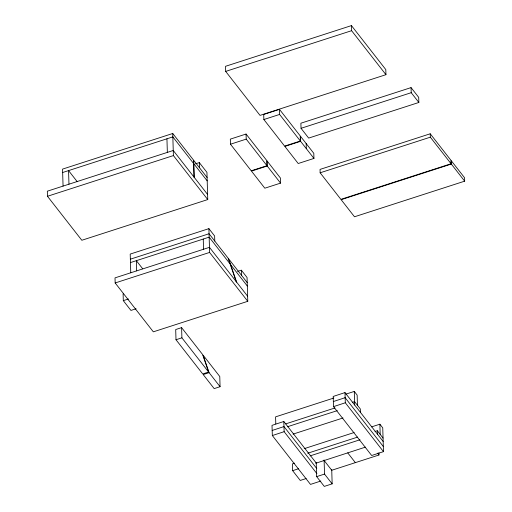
<?xml version="1.0" encoding="UTF-8"?>
<svg xmlns="http://www.w3.org/2000/svg" width="512" height="512" viewBox="0 0 512 512"><rect width="100%" height="100%" fill="white"/><g stroke="black" fill="none" stroke-linecap="round" stroke-linejoin="round"><path stroke-width="0.77" d="M383.149 441.459L344.986 392.589L333.178 396.454L333.51 406.637L371.674 455.507L383.482 451.642L382.746 427.866L379.885 424.198L371.558 426.893M333.331 401.549L345.165 397.677M316.589 463.469L283.808 421.491L272.006 425.357L272.339 435.546L310.502 484.416L320.832 481.03M333.51 406.637L345.312 402.771L383.482 451.642M272.154 430.458L283.987 426.579L316.774 468.557M272.339 435.546L284.141 431.68L316.922 473.658M351.45 25.6L225.53 66.304L225.677 71.405L260.026 115.386L385.952 74.682L385.798 69.587L351.45 25.6L351.603 30.694L385.952 74.682M225.677 71.405L351.603 30.694M194.003 177.056L193.498 160.064L172.742 133.491L62.56 169.107L63.066 186.099M62.662 172.506L172.845 136.89L193.6 163.462M279.456 109.344L263.712 114.432L263.866 119.533L284.614 146.106L300.358 141.018L300.205 135.917L279.456 109.344L279.603 114.438L300.358 141.018M263.866 119.533L279.603 114.438M47.475 196.282L173.402 155.578L207.75 199.565L81.824 240.269L47.475 196.282L47.328 191.187L173.248 150.483L207.597 194.464M246.061 134.035L230.323 139.123L230.47 144.218L251.226 170.79L266.963 165.702L266.816 160.608L246.061 134.035L246.214 139.13L266.963 165.702M230.47 144.218L246.214 139.13M411.066 87.597L300.883 123.213L301.037 128.307L308.666 138.086L418.854 102.464L418.701 97.37L411.066 87.597L411.219 92.691L418.854 102.464M301.037 128.307L411.219 92.691M195.507 163.834L199.309 162.605L206.944 172.378L207.75 199.565M300.595 141.318L284.858 146.406L298.214 163.514L313.952 158.426L313.805 153.331L300.448 136.224L300.595 141.318L313.952 158.426M267.206 166.01L251.462 171.098L264.819 188.205L280.563 183.117L280.41 178.016L267.053 160.909L267.206 166.01L280.563 183.117M430.227 133.779L320.045 169.402L320.141 172.8L340.896 199.373L451.078 163.75L450.976 160.358L430.227 133.779L430.323 137.178L451.078 163.75M320.141 172.8L430.323 137.178M214.778 241.075L214.63 235.981L208.902 228.646L130.202 254.086L130.758 272.781M130.355 259.187L209.056 233.747L228.134 258.182L236.173 281.549M130.451 262.586L209.158 237.146L230.144 264.019M451.315 164.058L341.133 199.674L354.49 216.781L464.672 181.165L464.576 177.766L451.213 160.659L451.315 164.058L464.672 181.165M115.168 282.963L209.606 252.435L247.776 301.306L153.331 331.834L115.168 282.963L115.014 277.869L209.459 247.334L247.622 296.211M123.104 293.856L123.302 300.653L128.474 298.982M237.562 271.411L241.344 270.189L247.066 277.517L247.776 301.306M136.102 308.755L130.938 310.426L123.302 300.653M181.6 327.635L175.699 329.542L176 339.738L202.72 373.946L208.621 372.038L202.592 354.515L181.6 327.635L181.907 337.83L208.621 372.038M176 339.738L181.907 337.83M209.094 372.653L203.194 374.56L214.17 388.608L220.07 386.701L219.77 376.506L203.072 355.123L209.094 372.653L220.07 386.701M333.85 398.029L275.584 416.864L275.789 423.923M345.958 394.112L354.285 391.424L357.146 395.091L357.453 405.28M285.722 423.878L334.912 407.974M352.32 402.349L354.586 401.619L360.314 408.947L360.416 412.346M287.334 426.784L337.28 410.643M293.062 434.118L343.008 417.971M304.205 448.666L354.15 432.518M307.699 453.235L357.645 437.088M375.053 431.462L377.325 430.733L383.046 438.061M310.074 455.898L360.019 439.757M294.65 463.155L292.435 463.872L292.64 470.662L300.269 480.442L306.176 478.534M292.64 470.662L298.541 468.755M315.795 463.232L365.44 447.13M378.906 452.736L378.976 455.002L331.75 470.266L324.122 460.486M316.653 476.627L324.525 474.08L332.154 483.853L324.288 486.4L316.653 476.627L316.23 462.509M207.091 177.478L193.734 160.371L194.24 177.363M193.837 163.77L207.194 180.87M345.133 397.683L383.328 446.547M247.219 282.618L228.614 258.79L236.653 282.157M230.624 264.634L247.322 286.016M377.542 453.165L378.976 455.002M347.731 452.858L355.36 462.63M77.254 181.722L68.563 170.598L68.966 184.192M142.701 268.8L136.358 260.678L136.659 270.874M344.986 392.589L345.312 402.771M283.808 421.491L284.141 431.68M379.885 424.198L380.186 434.394M377.325 430.733L377.421 434.131M354.285 391.424L354.688 405.018M331.738 469.741L332.154 483.853M324.102 459.968L324.525 474.08M306.17 143.552L306.323 148.653M241.344 270.189L241.498 275.283M208.902 228.646L209.606 252.435M203.251 239.053L203.558 249.248M199.309 162.605L199.462 167.699M172.742 133.491L173.402 155.578M166.944 138.797L167.347 152.39"/></g></svg>
